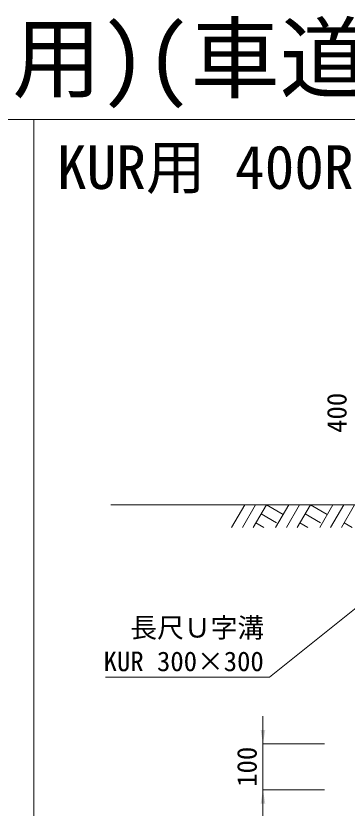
# Model space of a CAD drawing. Units: millimetres at full size, sheet at 1:20; details may follow other scales. Extents: x 201886 to 211886, y 860265 to 873235.
# Drawn here: x 203847 to 204568, y 864367 to 866091 of the extents above; entities that cross this region are included whole.
import ezdxf
from ezdxf.enums import TextEntityAlignment as Align

# ---------------------------------------------------------------- set-up
doc = ezdxf.new("R2010")
doc.units = ezdxf.units.MM
doc.header["$LTSCALE"] = 20
for name, color, linetype, lineweight in [('0_2', 7, 'Continuous', 20), ('ハッチング', 7, 'Continuous', 5), ('図枠', 5, 'Continuous', 13), ('寸法線', 7, 'Continuous', 13), ('引出線', 4, 'Continuous', 13)]:
    doc.layers.add(name, color=color, linetype=linetype, lineweight=lineweight)
doc.layers.add('文字', color=7, linetype='Continuous')
doc.styles.add('ＭＳ ゴシック', font='')
doc.styles.get('ＭＳ ゴシック').set_extended_font_data('MS Gothic')

# ---------------------------------------------------------------- blocks, each defined once
blk = doc.blocks.new('filled_arrow')
at = {"color": 0, "linetype": 'Continuous', "lineweight": -2}
blk.add_solid([(7.5, 1.25), (0, 0), (7.5, -1.25)], dxfattribs=at)

msp = doc.modelspace()

# ---------------------------------------------------------------- linework, layer by layer
at = {"layer": '0_2'}
msp.add_line((204599.85, 865027.25), (204053.78, 865027.25), dxfattribs=at)
at = {"layer": 'ハッチング', "lineweight": 9}
for p, q in [((204345.29, 865027.25), (204316.64, 864977.63)), ((204368.91, 865027.25), (204340.26, 864977.63)), ((204392.53, 865027.25), (204363.88, 864977.63)), ((204392.53, 865027.25), (204429.1, 865006.14)), ((204441.29, 865027.25), (204412.64, 864977.63)), ((204464.91, 865027.25), (204436.26, 864977.63)), ((204488.53, 865027.25), (204459.88, 864977.63)), ((204488.53, 865027.25), (204525.1, 865006.14)), ((204537.28, 865027.25), (204508.64, 864977.63)), ((204560.91, 865027.25), (204532.26, 864977.63)), ((204584.53, 865027.25), (204555.88, 864977.63)), ((204381.11, 865007.46), (204414.52, 864988.17)), ((204477.11, 865007.46), (204510.52, 864988.17)), ((204369.69, 864987.68), (204387.1, 864977.63)), ((204465.68, 864987.68), (204483.1, 864977.63)), ((204561.68, 864987.68), (204579.1, 864977.63))]:
    msp.add_line(p, q, dxfattribs=at)
at = {"layer": '図枠'}
for p, q in [((201886.35, 865865.21), (207886.35, 865865.21)), ((203886.35, 865865.21), (203886.35, 860265.21))]:
    msp.add_line(p, q, dxfattribs=at)
at = {"layer": '寸法線'}
for p, q in [((204385.04, 864347.25), (204385.04, 864567.25)), ((204519.35, 864507.25), (204385.04, 864507.25)), ((204519.35, 864407.25), (204385.04, 864407.25))]:
    msp.add_line(p, q, dxfattribs=at)
at = {"layer": '引出線', "lineweight": 9}
msp.add_lwpolyline([(204624.1, 864832.32), (204398.92, 864652.33), (204389.91, 864652.33), (204041.82, 864652.33)], dxfattribs=at)

# ---------------------------------------------------------------- block references
at = {"layer": '寸法線', "xscale": 4, "yscale": 4}
for p, rotation in [((204385.04, 864507.25), 90), ((204385.04, 864407.25), 270)]:
    msp.add_blockref('filled_arrow', p, dxfattribs=dict(at, rotation=rotation))

# ---------------------------------------------------------------- texts
at = {"layer": '寸法線', "style": 'ＭＳ ゴシック'}
msp.add_text('400', height=42.72, rotation=90, dxfattribs=at).set_placement((204579.92, 865183.55), align=Align.BOTTOM_LEFT)
msp.add_text('100', height=42.72, rotation=90, dxfattribs=at).set_placement((204350.04, 864457.25), align=Align.MIDDLE_CENTER)
at = {"layer": '引出線', "style": 'ＭＳ ゴシック'}
for s, p in [('長尺Ｕ字溝', (204096.29, 864725.56)), ('KUR 300×300', (204038.01, 864652.44))]:
    msp.add_text(s, height=42.72, dxfattribs=at).set_placement(p, align=Align.BOTTOM_LEFT)
at = {"layer": '文字', "style": 'ＭＳ ゴシック'}
for s, height, p in [('UKパネル(KUR300×300用)(車道用)', 142.4, (201900.27, 865884.79)), ('KUR用 400R', 94.94, (203936.35, 865685.71))]:
    msp.add_text(s, height=height, dxfattribs=at).set_placement(p, align=Align.BOTTOM_LEFT)

doc.saveas('drawing.dxf')
